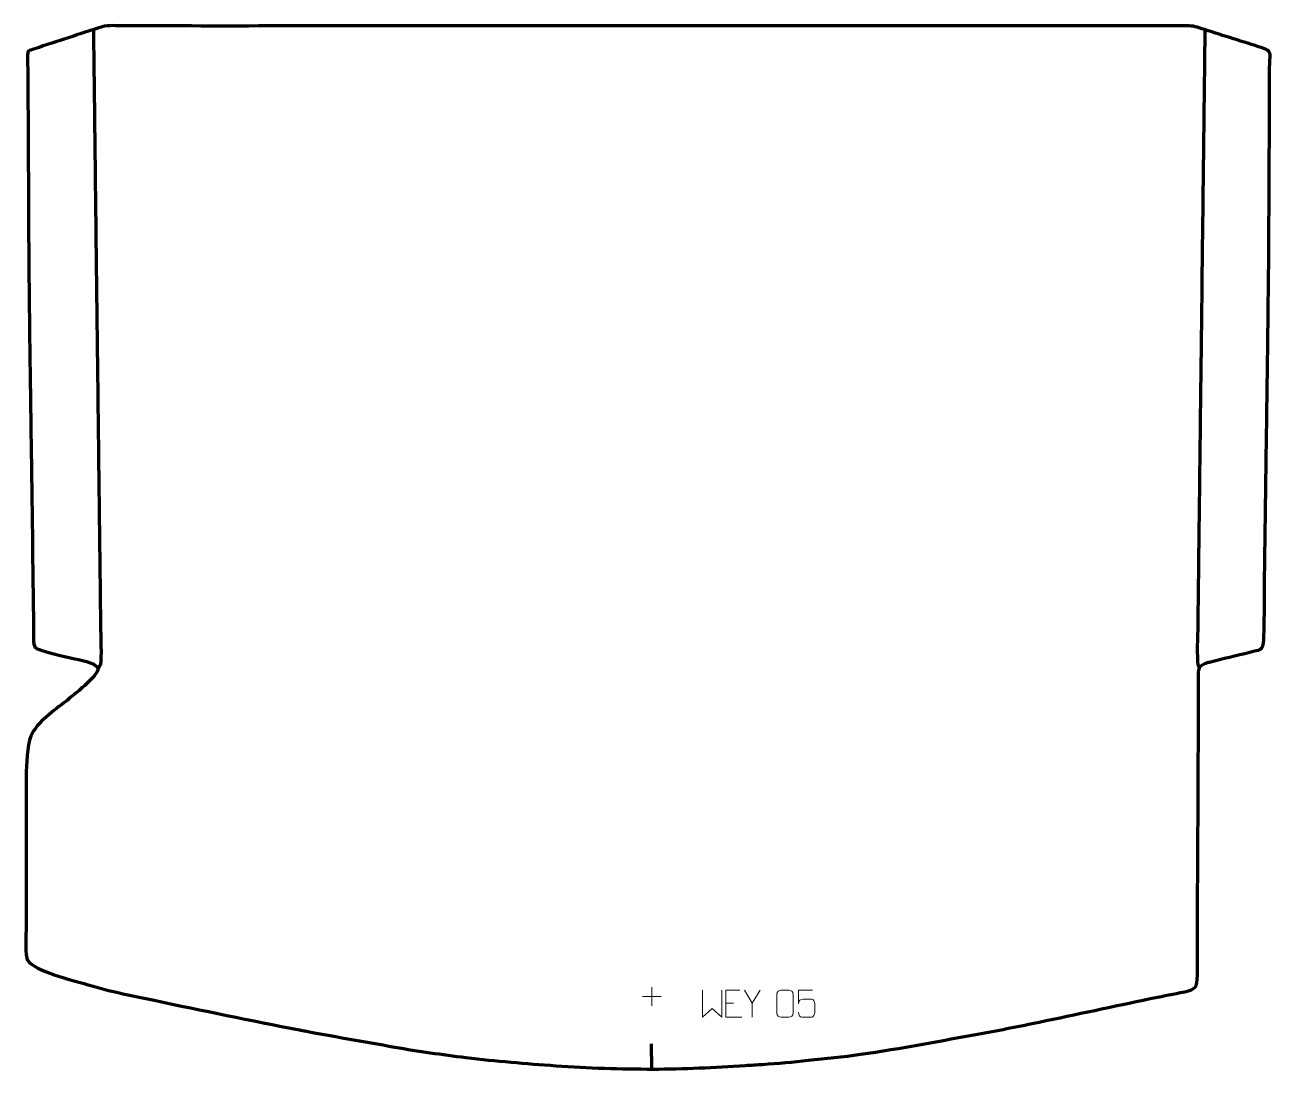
# Model space of a CAD drawing. Header units: millimetres. Extents: x 835 to 1982, y -1 to 959.
import ezdxf

# ---------------------------------------------------------------- set-up
doc = ezdxf.new("R2010")
doc.units = ezdxf.units.MM
doc.header["$MEASUREMENT"] = 0
doc.layers.add('layer 2', color=7, linetype='Continuous')
doc.layers.add('layer 3', color=7, linetype='Continuous')

msp = doc.modelspace()

# ---------------------------------------------------------------- linework, layer by layer
at = {"layer": 'layer 2', "color": 142, "lineweight": 158}
for points in [[(898.1331, 954.8143), (898.3531, 936.3948), (898.5731, 917.9753), (898.7931, 899.5558), (898.7931, 899.5558), (898.9448, 886.8527), (899.0965, 874.1496), (899.2483, 861.4465), (899.2483, 861.4465), (899.3241, 855.095), (899.4, 848.7434), (899.4758, 842.3919), (899.4758, 842.3919), (899.7793, 816.9857), (900.0827, 791.5795), (900.3862, 766.1733), (900.3862, 766.1733), (900.9172, 721.7125), (901.4482, 677.2517), (901.9792, 632.7908), (901.9792, 632.7908), (902.2827, 607.3846), (902.5861, 581.9784), (902.8896, 556.5722), (902.8896, 556.5722), (903.0413, 543.8691), (903.193, 531.1661), (903.3447, 518.463), (903.3447, 518.463), (903.5685, 499.7259), (903.7923, 480.9888), (904.0161, 462.2518), (904.0161, 462.2518), (904.2399, 443.5147), (904.4637, 424.7776), (904.6875, 406.0406), (904.6875, 406.0406), (904.7673, 399.7198), (905.6839, 375.9056), (904.5508, 371.5122), (904.5508, 371.5122), (904.0508, 369.5736), (903.1303, 367.9454), (902.1879, 366.1995)], [(1920.1131, 954.8143), (1919.8931, 936.3948), (1919.6731, 917.9753), (1919.4531, 899.5558), (1919.4531, 899.5558), (1919.3014, 886.8527), (1919.1497, 874.1496), (1918.9979, 861.4465), (1918.9979, 861.4465), (1918.9221, 855.095), (1918.8462, 848.7434), (1918.7704, 842.3919), (1918.7704, 842.3919), (1918.4669, 816.9857), (1918.1635, 791.5795), (1917.86, 766.1733), (1917.86, 766.1733), (1917.329, 721.7125), (1916.798, 677.2517), (1916.267, 632.7908), (1916.267, 632.7908), (1915.9635, 607.3846), (1915.6601, 581.9784), (1915.3566, 556.5722), (1915.3566, 556.5722), (1915.2049, 543.8691), (1915.0532, 531.1661), (1914.9015, 518.463), (1914.9015, 518.463), (1914.6777, 499.7259), (1914.4539, 480.9888), (1914.2301, 462.2518), (1914.2301, 462.2518), (1914.0063, 443.5147), (1913.7825, 424.7776), (1913.5587, 406.0406), (1913.5587, 406.0406), (1913.4789, 399.7198), (1912.5623, 375.9055), (1913.6954, 371.5122), (1913.6954, 371.5122), (1914.1953, 369.5736), (1914.1616, 369.7338), (1915.104, 367.9879)]]:
    msp.add_open_spline(points, degree=3, knots=[0, 0, 0, 0, 0.083333333, 0.083333333, 0.083333333, 0.083333333, 0.166666667, 0.166666667, 0.166666667, 0.166666667, 0.25, 0.25, 0.25, 0.25, 0.333333333, 0.333333333, 0.333333333, 0.333333333, 0.416666667, 0.416666667, 0.416666667, 0.416666667, 0.5, 0.5, 0.5, 0.5, 0.583333333, 0.583333333, 0.583333333, 0.583333333, 0.666666667, 0.666666667, 0.666666667, 0.666666667, 0.75, 0.75, 0.75, 0.75, 0.833333333, 0.833333333, 0.833333333, 0.833333333, 1, 1, 1, 1], dxfattribs=at)
at = {"layer": 'layer 2', "color": 142, "lineweight": 9}
for points in [[(1411.448, 74.6194), (1411.448, 74.6194), (1411.448, 57.4594), (1411.448, 57.4594)], [(1503.9781, 59.9556), (1503.9781, 59.9556), (1496.6542, 71.8593), (1496.6542, 71.8593)], [(1402.8681, 66.0394), (1402.8681, 66.0394), (1420.0281, 66.0394), (1420.0281, 66.0394)], [(1479.5357, 59.9747), (1479.5357, 59.9747), (1486.7068, 59.9747), (1486.7068, 59.9747)]]:
    msp.add_open_spline(points, degree=3, dxfattribs=at)
for points, knots in [([(1458.1172, 71.8615), (1458.1172, 71.8615), (1458.1172, 46.8931), (1458.1172, 46.8931), (1458.1172, 46.8931), (1458.1172, 46.8931), (1466.9636, 54.9612), (1466.9636, 54.9612), (1466.9636, 54.9612), (1466.9636, 54.9612), (1475.8096, 46.8937), (1475.8096, 46.8937), (1475.8096, 46.8937), (1475.8096, 46.8937), (1475.8096, 71.8615), (1475.8096, 71.8615)], [0, 0, 0, 0, 0.2, 0.2, 0.2, 0.2, 0.4, 0.4, 0.4, 0.4, 0.6, 0.6, 0.6, 0.6, 1, 1, 1, 1]), ([(1492.4151, 71.8593), (1492.4151, 71.8593), (1479.5357, 71.8593), (1479.5357, 71.8593), (1479.5357, 71.8593), (1479.5357, 71.8593), (1479.5357, 46.8953), (1479.5357, 46.8953), (1479.5357, 46.8953), (1479.5357, 46.8953), (1494.4078, 46.8953), (1494.4078, 46.8953)], [0, 0, 0, 0, 0.25, 0.25, 0.25, 0.25, 0.5, 0.5, 0.5, 0.5, 1, 1, 1, 1]), ([(1511.3036, 71.8593), (1511.3036, 71.8593), (1503.9781, 59.9556), (1503.9781, 59.9556), (1503.9781, 59.9556), (1503.9781, 59.9556), (1503.9788, 46.8953), (1503.9788, 46.8953)], [0, 0, 0, 0, 0.333333333, 0.333333333, 0.333333333, 0.333333333, 1, 1, 1, 1]), ([(1530.4091, 71.8819), (1532.7762, 71.8819), (1535.1437, 71.8819), (1537.5112, 71.8819), (1537.5112, 71.8819), (1539.4925, 71.9175), (1541.5194, 70.4226), (1541.5465, 67.9794), (1541.5465, 67.9794), (1541.5461, 62.2196), (1541.5461, 56.4594), (1541.5465, 50.6988), (1541.5465, 50.6988), (1541.4043, 48.3702), (1539.6972, 46.8873), (1537.5112, 46.8765), (1537.5112, 46.8765), (1535.1378, 46.8769), (1532.7644, 46.8769), (1530.3914, 46.8765), (1530.3914, 46.8765), (1528.4321, 46.7709), (1526.4249, 48.6596), (1526.4363, 50.6814), (1526.4363, 50.6814), (1526.4367, 56.4644), (1526.4367, 62.2471), (1526.4363, 68.0293), (1526.4363, 68.0293), (1526.4406, 70.1723), (1528.2184, 71.8954), (1530.4091, 71.8819)], [0, 0, 0, 0, 0.111111111, 0.111111111, 0.111111111, 0.111111111, 0.222222222, 0.222222222, 0.222222222, 0.222222222, 0.333333333, 0.333333333, 0.333333333, 0.333333333, 0.444444444, 0.444444444, 0.444444444, 0.444444444, 0.555555556, 0.555555556, 0.555555556, 0.555555556, 0.666666667, 0.666666667, 0.666666667, 0.666666667, 0.777777778, 0.777777778, 0.777777778, 0.777777778, 1, 1, 1, 1]), ([(1559.396, 71.8373), (1559.396, 71.8373), (1546.539, 71.8373), (1546.539, 71.8373), (1546.539, 71.8373), (1546.5393, 67.6049), (1546.5393, 63.3723), (1546.539, 59.1393), (1546.539, 59.1393), (1546.5387, 62.4508), (1548.1703, 63.5231), (1550.9836, 63.5836), (1550.9836, 63.5836), (1553.4241, 63.5839), (1555.8647, 63.5839), (1558.3049, 63.5836), (1558.3049, 63.5836), (1559.9554, 63.5904), (1561.4309, 61.2089), (1561.4594, 59.1393), (1561.4594, 59.1393), (1561.4591, 56.5509), (1561.4591, 53.9622), (1561.4594, 51.3735), (1561.4594, 51.3735), (1561.5056, 49.4133), (1560.0056, 46.976), (1558.379, 46.9175), (1558.379, 46.9175), (1556.4217, 46.9178), (1551.5247, 46.9178), (1549.5668, 46.9175), (1549.5668, 46.9175), (1547.7206, 46.9086), (1546.613, 48.8742), (1546.5922, 51.4264)], [0, 0, 0, 0, 0.1, 0.1, 0.1, 0.1, 0.2, 0.2, 0.2, 0.2, 0.3, 0.3, 0.3, 0.3, 0.4, 0.4, 0.4, 0.4, 0.5, 0.5, 0.5, 0.5, 0.6, 0.6, 0.6, 0.6, 0.7, 0.7, 0.7, 0.7, 0.8, 0.8, 0.8, 0.8, 1, 1, 1, 1])]:
    msp.add_open_spline(points, degree=3, knots=knots, dxfattribs=at)
at = {"layer": 'layer 2', "color": 142, "lineweight": 158}
msp.add_open_spline([(1411.5113, -0.477), (1411.5113, -0.477), (1411.4231, 22.5453), (1411.4231, 22.5453)], degree=3, dxfattribs=at)
at = {"layer": 'layer 3', "color": 242, "lineweight": 158}
msp.add_open_spline([(1378.5394, 958.2763), (1378.5394, 958.2763), (1439.5648, 958.2763), (1439.5648, 958.2763), (1439.5648, 958.2763), (1593.8233, 958.2761), (1748.0901, 958.1276), (1902.3476, 958.3054), (1902.3476, 958.3054), (1910.8872, 958.3152), (1911.9126, 957.3633), (1919.9255, 954.8079), (1919.9255, 954.8079), (1937.5428, 949.1894), (1955.1916, 943.6677), (1972.8122, 938.0582), (1972.8122, 938.0582), (1981.883, 935.1687), (1980.0378, 932.8675), (1979.7668, 923.9603), (1979.7668, 923.9603), (1979.4124, 912.3095), (1979.6336, 900.4761), (1979.576, 888.802), (1979.576, 888.802), (1979.211, 822.9011), (1979.0679, 756.8797), (1978.3156, 690.9909), (1978.3156, 690.9909), (1978.3097, 690.4746), (1978.3034, 689.9583), (1978.2964, 689.442), (1978.2964, 689.442), (1978.0345, 670.4089), (1977.7727, 651.3759), (1977.5109, 632.3427), (1977.5109, 632.3427), (1977.428, 626.3156), (1977.345, 620.2885), (1977.2621, 614.2613), (1977.2621, 614.2613), (1977.0875, 601.5726), (1976.913, 588.8839), (1976.7385, 576.1951), (1976.7385, 576.1951), (1976.4025, 551.7694), (1976.0664, 527.3436), (1975.7304, 502.9178), (1975.7304, 502.9178), (1975.5732, 491.4979), (1975.4161, 480.0781), (1975.2591, 468.6582), (1975.2591, 468.6582), (1975.198, 464.2172), (1975.1247, 459.7761), (1975.0758, 455.3351), (1975.0758, 455.3351), (1974.854, 435.0509), (1974.9431, 414.422), (1974.3451, 394.182), (1974.3451, 394.182), (1974.0324, 383.5995), (1970.3722, 384.9688), (1961.4225, 382.5815), (1961.4225, 382.5815), (1949.0791, 379.2888), (1936.5612, 376.8346), (1924.2264, 373.4475), (1924.2264, 373.4475), (1924.2264, 373.4475), (1923.3111, 373.1939), (1923.3111, 373.1939), (1923.3111, 373.1939), (1913.8134, 370.5383), (1914.0912, 367.3506), (1914.289, 358.0793), (1914.289, 358.0793), (1914.3079, 357.1921), (1914.3291, 356.3077), (1914.3437, 355.4203), (1914.3437, 355.4203), (1914.2373, 322.3294), (1914.0925, 289.236), (1913.9361, 256.1452), (1913.9361, 256.1452), (1913.9361, 256.1452), (1913.9225, 253.2826), (1913.9225, 253.2826), (1913.9225, 253.2826), (1913.8622, 240.5601), (1913.802, 227.8375), (1913.7417, 215.115), (1913.7417, 215.115), (1913.5672, 178.2762), (1913.2236, 141.3612), (1913.2192, 104.5314), (1913.2192, 104.5314), (1913.2185, 98.4819), (1914.0308, 80.7968), (1912.2439, 76.1402), (1912.2439, 76.1402), (1909.9102, 71.2166), (1902.3935, 70.6051), (1897.4712, 69.5875), (1897.4712, 69.5875), (1888.2342, 67.6779), (1878.9717, 65.9064), (1869.7373, 63.9892), (1869.7373, 63.9892), (1835.7542, 56.9079), (1801.8175, 49.606), (1767.8422, 42.4871), (1767.8422, 42.4871), (1750.0969, 38.771), (1732.335, 35.2179), (1714.4931, 31.9937), (1714.4931, 31.9937), (1677.3208, 25.3071), (1640.8287, 18.2063), (1603.3792, 12.82), (1603.3792, 12.82), (1587.5185, 10.5603), (1571.5283, 9.0562), (1555.6034, 7.3082), (1555.6034, 7.3082), (1541.6421, 5.7706), (1527.7014, 4.4749), (1513.683, 3.5812), (1513.683, 3.5812), (1508.252, 3.2486), (1502.8213, 2.93), (1497.3917, 2.5733), (1497.3917, 2.5733), (1469.1775, 0.7049), (1441.0416, -0.6823), (1412.7569, -0.7235), (1412.7569, -0.7235), (1382.8418, -0.7287), (1353.1153, 0.2432), (1323.2721, 2.3384), (1323.2721, 2.3384), (1295.5382, 4.2987), (1268.1584, 6.5403), (1240.5486, 9.9286), (1240.5486, 9.9286), (1218.6955, 12.6611), (1196.9464, 15.5712), (1175.2608, 19.4537), (1175.2608, 19.4537), (1146.3766, 24.671), (1117.4392, 29.5467), (1088.6081, 35.0627), (1088.6081, 35.0627), (1088.6081, 35.0627), (1087.6689, 35.243), (1087.6689, 35.243), (1087.6689, 35.243), (1043.0054, 43.8423), (998.484, 53.1565), (953.9644, 62.4657), (953.9644, 62.4657), (945.8668, 64.1589), (937.7734, 65.8697), (929.6846, 67.604), (929.6846, 67.604), (917.8608, 70.1427), (906.2213, 72.9168), (894.6122, 76.3226), (894.6122, 76.3226), (891.2888, 77.3203), (887.9802, 78.3017), (884.6329, 79.2192), (884.6329, 79.2192), (875.347, 81.7372), (839.0654, 91.1923), (836.8475, 101.0965), (836.8475, 101.0965), (835.1573, 108.6441), (836.2485, 126.8862), (836.3733, 135.4558), (836.3733, 135.4558), (836.457, 165.6255), (836.2189, 195.7954), (836.2333, 225.9653), (836.2333, 225.9653), (836.2431, 240.2615), (836.2716, 254.5575), (836.3277, 268.8536), (836.3277, 268.8536), (836.368, 278.7078), (837.2481, 296.435), (840.5928, 305.4272), (840.5928, 305.4272), (846.3117, 318.4034), (862.0292, 328.7395), (873.0476, 337.6014), (873.0476, 337.6014), (878.092, 341.6583), (903.8521, 361.8591), (902.2505, 367.6707), (902.2505, 367.6707), (899.8941, 373.601), (884.3228, 375.4613), (878.4197, 376.859), (878.4197, 376.859), (873.7781, 377.9581), (846.4801, 384.3996), (844.6633, 386.7849), (844.6633, 386.7849), (842.3928, 389.7659), (843.0556, 399.9359), (843.057, 403.8862), (843.057, 403.8862), (842.4026, 461.3201), (841.5536, 518.7622), (840.7635, 576.1951), (840.7635, 576.1951), (840.589, 588.8839), (840.4145, 601.5726), (840.2399, 614.2613), (840.2399, 614.2613), (840.157, 620.2885), (840.074, 626.3156), (839.9911, 632.3427), (839.9911, 632.3427), (839.7293, 651.3759), (839.4675, 670.4089), (839.2056, 689.442), (839.2056, 689.442), (838.538, 738.936), (838.5012, 788.6172), (838.2136, 838.1267), (838.2136, 838.1267), (838.0397, 868.6264), (837.935, 899.0232), (837.5954, 929.5294), (837.5954, 929.5294), (837.5203, 936.2766), (837.7743, 935.0561), (844.3795, 937.2495), (844.3795, 937.2495), (864.8585, 944.0417), (885.5115, 950.8698), (906.0914, 957.3284), (906.0914, 957.3284), (911.8742, 959.1432), (920.1604, 958.2922), (926.3262, 958.2764), (926.3262, 958.2764), (1020.5426, 958.0355), (1114.828, 958.2763), (1209.0523, 958.2763), (1209.0523, 958.2763), (1265.548, 958.2763), (1322.0437, 958.2763), (1378.5394, 958.2763)], degree=3, knots=[0, 0, 0, 0, 0.015384615, 0.015384615, 0.015384615, 0.015384615, 0.030769231, 0.030769231, 0.030769231, 0.030769231, 0.046153846, 0.046153846, 0.046153846, 0.046153846, 0.061538462, 0.061538462, 0.061538462, 0.061538462, 0.076923077, 0.076923077, 0.076923077, 0.076923077, 0.092307692, 0.092307692, 0.092307692, 0.092307692, 0.107692308, 0.107692308, 0.107692308, 0.107692308, 0.123076923, 0.123076923, 0.123076923, 0.123076923, 0.138461538, 0.138461538, 0.138461538, 0.138461538, 0.153846154, 0.153846154, 0.153846154, 0.153846154, 0.169230769, 0.169230769, 0.169230769, 0.169230769, 0.184615385, 0.184615385, 0.184615385, 0.184615385, 0.2, 0.2, 0.2, 0.2, 0.215384615, 0.215384615, 0.215384615, 0.215384615, 0.230769231, 0.230769231, 0.230769231, 0.230769231, 0.246153846, 0.246153846, 0.246153846, 0.246153846, 0.261538462, 0.261538462, 0.261538462, 0.261538462, 0.276923077, 0.276923077, 0.276923077, 0.276923077, 0.292307692, 0.292307692, 0.292307692, 0.292307692, 0.307692308, 0.307692308, 0.307692308, 0.307692308, 0.323076923, 0.323076923, 0.323076923, 0.323076923, 0.338461538, 0.338461538, 0.338461538, 0.338461538, 0.353846154, 0.353846154, 0.353846154, 0.353846154, 0.369230769, 0.369230769, 0.369230769, 0.369230769, 0.384615385, 0.384615385, 0.384615385, 0.384615385, 0.4, 0.4, 0.4, 0.4, 0.415384615, 0.415384615, 0.415384615, 0.415384615, 0.430769231, 0.430769231, 0.430769231, 0.430769231, 0.446153846, 0.446153846, 0.446153846, 0.446153846, 0.461538462, 0.461538462, 0.461538462, 0.461538462, 0.476923077, 0.476923077, 0.476923077, 0.476923077, 0.492307692, 0.492307692, 0.492307692, 0.492307692, 0.507692308, 0.507692308, 0.507692308, 0.507692308, 0.523076923, 0.523076923, 0.523076923, 0.523076923, 0.538461538, 0.538461538, 0.538461538, 0.538461538, 0.553846154, 0.553846154, 0.553846154, 0.553846154, 0.569230769, 0.569230769, 0.569230769, 0.569230769, 0.584615385, 0.584615385, 0.584615385, 0.584615385, 0.6, 0.6, 0.6, 0.6, 0.615384615, 0.615384615, 0.615384615, 0.615384615, 0.630769231, 0.630769231, 0.630769231, 0.630769231, 0.646153846, 0.646153846, 0.646153846, 0.646153846, 0.661538462, 0.661538462, 0.661538462, 0.661538462, 0.676923077, 0.676923077, 0.676923077, 0.676923077, 0.692307692, 0.692307692, 0.692307692, 0.692307692, 0.707692308, 0.707692308, 0.707692308, 0.707692308, 0.723076923, 0.723076923, 0.723076923, 0.723076923, 0.738461538, 0.738461538, 0.738461538, 0.738461538, 0.753846154, 0.753846154, 0.753846154, 0.753846154, 0.769230769, 0.769230769, 0.769230769, 0.769230769, 0.784615385, 0.784615385, 0.784615385, 0.784615385, 0.8, 0.8, 0.8, 0.8, 0.815384615, 0.815384615, 0.815384615, 0.815384615, 0.830769231, 0.830769231, 0.830769231, 0.830769231, 0.846153846, 0.846153846, 0.846153846, 0.846153846, 0.861538462, 0.861538462, 0.861538462, 0.861538462, 0.876923077, 0.876923077, 0.876923077, 0.876923077, 0.892307692, 0.892307692, 0.892307692, 0.892307692, 0.907692308, 0.907692308, 0.907692308, 0.907692308, 0.923076923, 0.923076923, 0.923076923, 0.923076923, 0.938461538, 0.938461538, 0.938461538, 0.938461538, 0.953846154, 0.953846154, 0.953846154, 0.953846154, 0.969230769, 0.969230769, 0.969230769, 0.969230769, 1, 1, 1, 1], dxfattribs=at)

doc.saveas('drawing.dxf')
